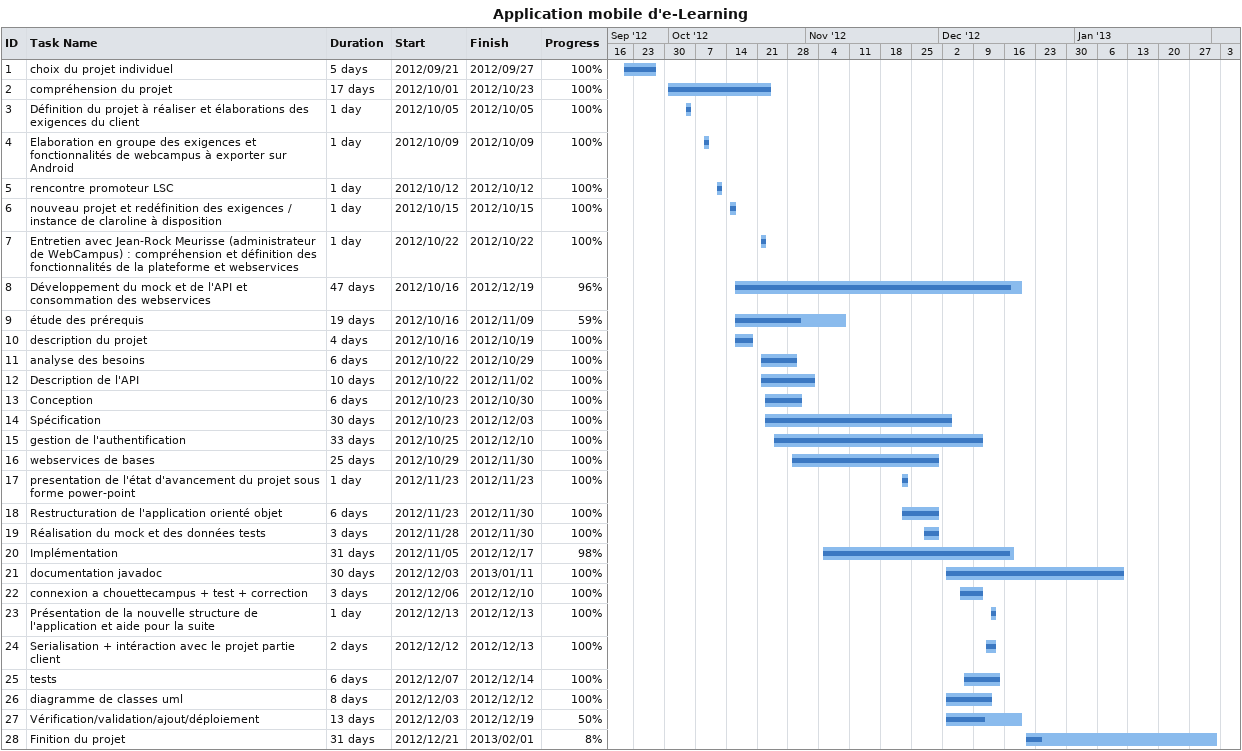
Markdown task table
Application mobile d'e-Learning

| ID | Task | Duration | Start | Finish | % complete |
|---|---|---|---|---|---|
| 1 | choix du projet individuel | 5d | 2012-09-21 | 2012-09-27 | 100 |
| 2 | compréhension du projet | 17d | 2012-10-01 | 2012-10-23 | 100 |
| 3 | Définition du projet à réaliser et élaborations des exigences du client | 1d | 2012-10-05 | 2012-10-05 | 100 |
| 4 | Elaboration en groupe des exigences et fonctionnalités de webcampus à exporter sur Android | 1d | 2012-10-09 | 2012-10-09 | 100 |
| 5 | rencontre promoteur LSC | 1d | 2012-10-12 | 2012-10-12 | 100 |
| 6 | nouveau projet et redéfinition des exigences / instance de claroline à disposition | 1d | 2012-10-15 | 2012-10-15 | 100 |
| 7 | Entretien avec Jean-Rock Meurisse (administrateur de WebCampus) : compréhension et définition des fonctionnalités de la plateforme et webservices | 1d | 2012-10-22 | 2012-10-22 | 100 |
| 8 | Développement du mock et de l'API et consommation des webservices | 47d | 2012-10-16 | 2012-12-19 | 96 |
| 9 | étude des prérequis | 19d | 2012-10-16 | 2012-11-09 | 59 |
| 10 | description du projet | 4d | 2012-10-16 | 2012-10-19 | 100 |
| 11 | analyse des besoins | 6d | 2012-10-22 | 2012-10-29 | 100 |
| 12 | Description de l'API | 10d | 2012-10-22 | 2012-11-02 | 100 |
| 13 | Conception | 6d | 2012-10-23 | 2012-10-30 | 100 |
| 14 | Spécification | 30d | 2012-10-23 | 2012-12-03 | 100 |
| 15 | gestion de l'authentification | 33d | 2012-10-25 | 2012-12-10 | 100 |
| 16 | webservices de bases | 25d | 2012-10-29 | 2012-11-30 | 100 |
| 17 | presentation de l'état d'avancement du projet sous forme power-point | 1d | 2012-11-23 | 2012-11-23 | 100 |
| 18 | Restructuration de l'application orienté objet | 6d | 2012-11-23 | 2012-11-30 | 100 |
| 19 | Réalisation du mock et des données tests | 3d | 2012-11-28 | 2012-11-30 | 100 |
| 20 | Implémentation | 31d | 2012-11-05 | 2012-12-17 | 98 |
| 21 | documentation javadoc | 30d | 2012-12-03 | 2013-01-11 | 100 |
| 22 | connexion a chouettecampus + test + correction | 3d | 2012-12-06 | 2012-12-10 | 100 |
| 23 | Présentation de la nouvelle structure de l'application et aide pour la suite | 1d | 2012-12-13 | 2012-12-13 | 100 |
| 24 | Serialisation + intéraction avec le projet partie client | 2d | 2012-12-12 | 2012-12-13 | 100 |
| 25 | tests | 6d | 2012-12-07 | 2012-12-14 | 100 |
| 26 | diagramme de classes uml | 8d | 2012-12-03 | 2012-12-12 | 100 |
| 27 | Vérification/validation/ajout/déploiement | 13d | 2012-12-03 | 2012-12-19 | 50 |
| 28 | Finition du projet | 31d | 2012-12-21 | 2013-02-01 | 8 |
